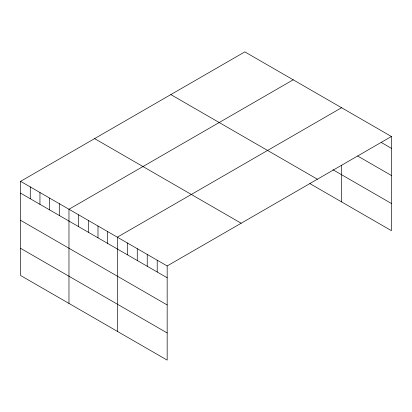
<?xml version="1.0" encoding="UTF-8"?>
<svg xmlns="http://www.w3.org/2000/svg" width="412" height="412" viewBox="0 0 412 412"><rect width="100%" height="100%" fill="white"/><g stroke="black" fill="none" stroke-linecap="round" stroke-linejoin="round"><path stroke-width="0.62" d="M391.4 136.496L167.169 265.956L167.169 360.124L20.6 275.504L20.6 181.337L244.831 51.876L391.4 136.496L391.4 230.663L309.86 183.587M293.2 79.799L68.969 209.26L68.969 303.428M341.569 107.728L117.332 237.183L117.332 331.351M381.435 142.552L391.4 148.31M357.626 155.983L391.4 175.486M332.968 169.749L391.4 203.487M170.836 94.595L317.405 179.22M94.595 138.612L241.164 223.232M20.6 181.337L167.169 265.956M20.6 193.146L167.169 277.765M20.6 220.322L167.169 304.947M20.6 248.328L167.169 332.947M341.569 165.382L341.569 201.895M157.204 260.204L157.204 272.013M147.233 254.446L147.233 266.26M137.268 248.694L137.268 260.502M127.303 242.941L127.303 254.75M107.661 231.601L107.661 243.41M97.989 226.013L97.989 237.827M88.312 220.43L88.312 232.239M78.641 214.843L78.641 226.657M59.292 203.677L59.292 215.486M49.62 198.09L49.62 209.904M39.949 192.507L39.949 204.316M30.272 186.919L30.272 198.733"/></g></svg>
